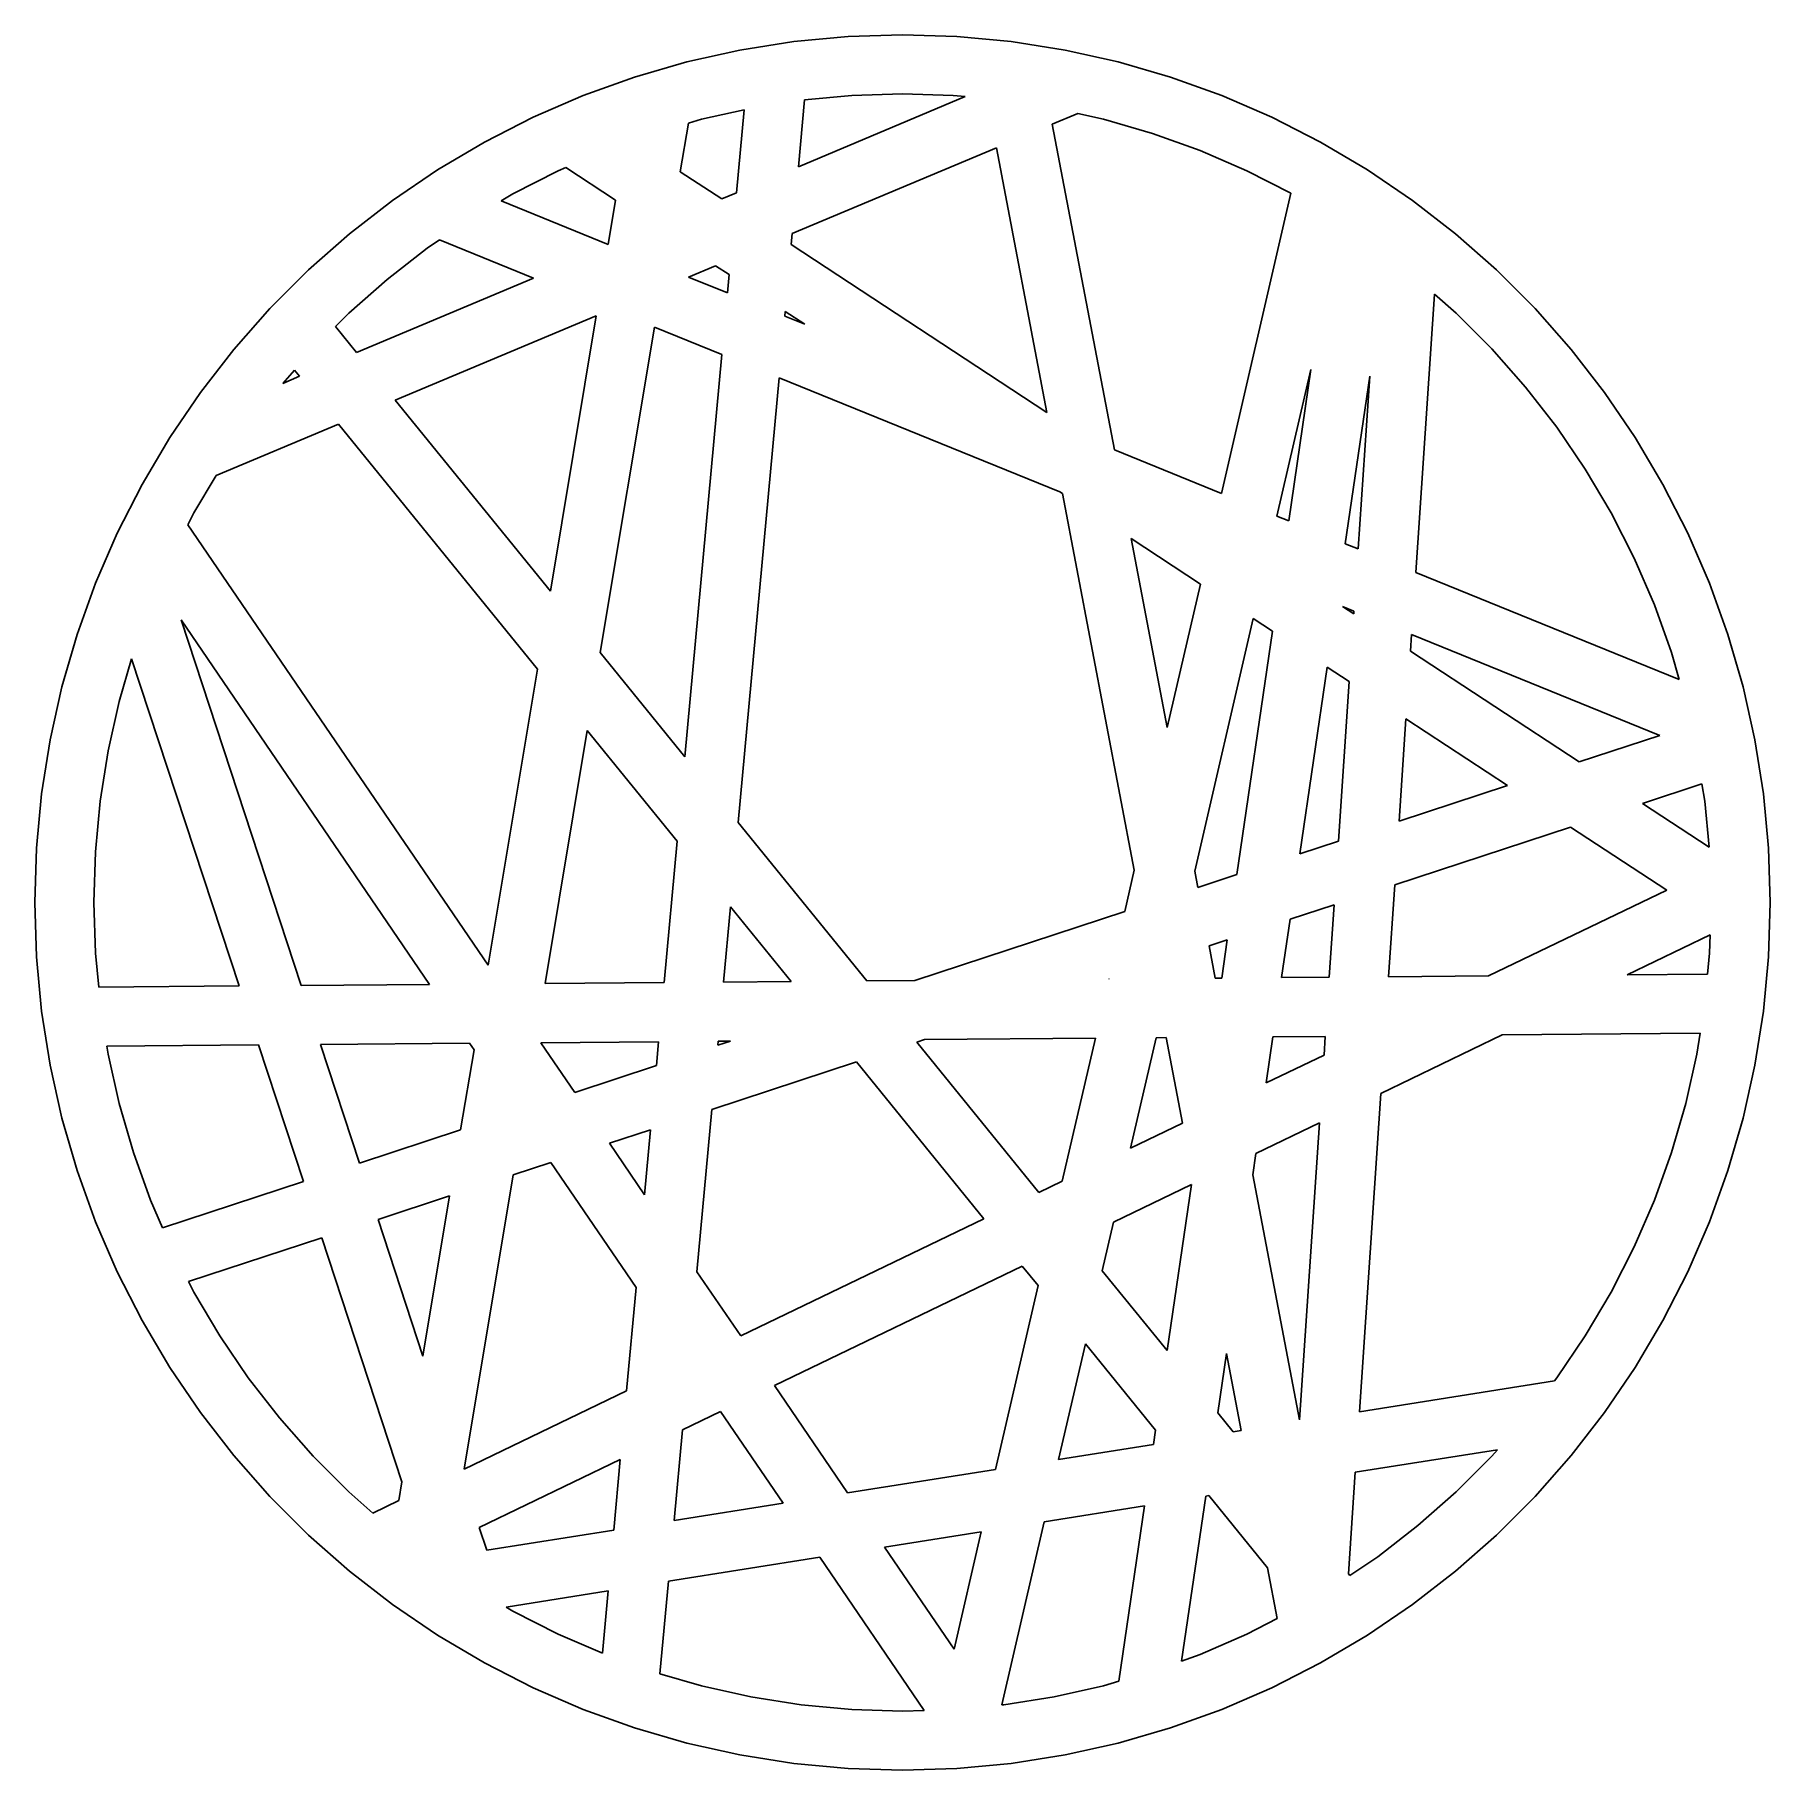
# Model space of a CAD drawing. Header units: metres. Extents: x -44 to 44, y -44 to 44.
import ezdxf

# ---------------------------------------------------------------- set-up
doc = ezdxf.new("R2010")
doc.units = ezdxf.units.M

msp = doc.modelspace()

# ---------------------------------------------------------------- linework, layer by layer
for p, q in [((0, 44), (-2.76277, 43.9132)), ((2.76277, 43.9132), (0, 44)), ((-8.24477, 43.2206), (-10.9424, 42.6176)), ((-5.51465, 43.653), (-8.24477, 43.2206)), ((-2.76277, 43.9132), (-5.51465, 43.653)), ((5.51465, 43.653), (2.76277, 43.9132)), ((8.24477, 43.2206), (5.51465, 43.653)), ((10.9424, 42.6176), (8.24477, 43.2206)), ((-10.9424, 42.6176), (-13.5967, 41.8465)), ((13.5967, 41.8465), (10.9424, 42.6176)), ((-13.5967, 41.8465), (-16.1975, 40.9102)), ((16.1975, 40.9102), (13.5967, 41.8465)), ((-16.1975, 40.9102), (-18.7343, 39.8124)), ((3.18481, 40.8614), (-5.27646, 37.3069)), ((-5.27646, 37.3069), (-4.96536, 40.6931)), ((-4.96536, 40.6931), (-2.5744, 40.9191)), ((-2.5744, 40.9191), (0, 41)), ((0, 41), (2.5744, 40.9191)), ((2.5744, 40.9191), (3.18481, 40.8614)), ((18.7343, 39.8124), (16.1975, 40.9102)), ((-18.7343, 39.8124), (-21.1972, 38.5575)), ((-10.8555, 39.5204), (-10.1963, 39.7119)), ((-10.1963, 39.7119), (-8.02351, 40.1976)), ((-8.02351, 40.1976), (-8.41002, 35.9905)), ((7.58821, 39.4572), (8.88965, 40.004)), ((8.88965, 40.004), (10.1963, 39.7119)), ((10.1963, 39.7119), (12.6697, 38.9933)), ((21.1972, 38.5575), (18.7343, 39.8124)), ((-11.2672, 37.0496), (-10.8555, 39.5204)), ((10.7408, 22.944), (7.58821, 39.4572)), ((12.6697, 38.9933), (15.0931, 38.1208)), ((-21.1972, 38.5575), (-23.5764, 37.1504)), ((-5.5874, 33.9223), (4.76079, 38.2695)), ((4.76079, 38.2695), (7.32333, 24.8467)), ((15.0931, 38.1208), (17.4569, 37.0979)), ((23.5764, 37.1504), (21.1972, 38.5575)), ((-23.5764, 37.1504), (-25.8625, 35.5967)), ((-19.7519, 35.9286), (-17.4569, 37.0979)), ((-17.4569, 37.0979), (-17.0657, 37.2672)), ((-17.0657, 37.2672), (-14.5477, 35.6144)), ((-9.16835, 35.6719), (-11.2672, 37.0496)), ((17.4569, 37.0979), (19.6932, 35.9585)), ((25.8625, 35.5967), (23.5764, 37.1504)), ((-25.8625, 35.5967), (-28.0466, 33.9026)), ((-20.3573, 35.5705), (-19.7519, 35.9286)), ((-14.9227, 33.364), (-20.3573, 35.5705)), ((-14.5477, 35.6144), (-14.9227, 33.364)), ((-8.41002, 35.9905), (-9.16835, 35.6719)), ((19.6932, 35.9585), (16.171, 20.7392)), ((28.0466, 33.9026), (25.8625, 35.5967)), ((-28.0466, 33.9026), (-30.1201, 32.0746)), ((-24.0992, 33.1697), (-23.4707, 33.5968)), ((-23.4707, 33.5968), (-18.7096, 31.6637)), ((-5.63947, 33.3555), (-5.5874, 33.9223)), ((30.1201, 32.0746), (28.0466, 33.9026)), ((-26.1344, 31.591), (-24.0992, 33.1697)), ((7.32333, 24.8467), (-5.63947, 33.3555)), ((-30.1201, 32.0746), (-32.0746, 30.1201)), ((-10.8514, 31.7109), (-9.47917, 32.2874)), ((-8.87685, 30.9092), (-10.8514, 31.7109)), ((-9.47917, 32.2874), (-8.79169, 31.8361)), ((-8.79169, 31.8361), (-8.87685, 30.9092)), ((32.0746, 30.1201), (30.1201, 32.0746)), ((-28.0664, 29.8877), (-26.1344, 31.591)), ((-18.7096, 31.6637), (-27.6881, 27.8919)), ((26.026, 16.7378), (26.9752, 30.8498)), ((26.9752, 30.8498), (28.0664, 29.8877)), ((-32.0746, 30.1201), (-33.9026, 28.0466)), ((-5.97255, 29.73), (-5.95039, 29.9711)), ((-5.95039, 29.9711), (-4.95157, 29.3154)), ((33.9026, 28.0466), (32.0746, 30.1201)), ((-28.7522, 29.2019), (-28.0664, 29.8877)), ((-27.6881, 27.8919), (-28.7522, 29.2019)), ((-25.7175, 25.4658), (-15.5254, 29.7474)), ((-15.5254, 29.7474), (-17.8525, 15.7831)), ((-15.3289, 12.6762), (-12.5795, 29.1747)), ((-12.5795, 29.1747), (-9.16362, 27.7878)), ((-4.95157, 29.3154), (-5.97255, 29.73)), ((28.0664, 29.8877), (29.8877, 28.0664)), ((-33.9026, 28.0466), (-35.5967, 25.8625)), ((-9.16362, 27.7878), (-11.0373, 7.39273)), ((29.8877, 28.0664), (31.591, 26.1344)), ((35.5967, 25.8625), (33.9026, 28.0466)), ((-31.4259, 26.3217), (-30.8283, 26.9996)), ((-30.5698, 26.6813), (-31.4259, 26.3217)), ((-30.8283, 26.9996), (-30.5698, 26.6813)), ((-8.33081, 4.06067), (-6.25931, 26.6086)), ((-6.25931, 26.6086), (7.9801, 20.827)), ((18.9858, 19.5963), (20.7067, 27.0322)), ((20.7067, 27.0322), (19.5822, 19.3541)), ((22.444, 18.1922), (23.6886, 26.6903)), ((23.6886, 26.6903), (23.0991, 17.9262)), ((-35.5967, 25.8625), (-37.1504, 23.5764)), ((31.591, 26.1344), (33.1697, 24.0992)), ((37.1504, 23.5764), (35.5967, 25.8625)), ((-17.8525, 15.7831), (-25.7175, 25.4658)), ((-34.8078, 21.647), (-28.5991, 24.2552)), ((-28.5991, 24.2552), (-18.5105, 11.8348)), ((33.1697, 24.0992), (34.6174, 21.9689)), ((-37.1504, 23.5764), (-38.5575, 21.1972)), ((16.171, 20.7392), (10.7408, 22.944)), ((38.5575, 21.1972), (37.1504, 23.5764)), ((-38.5575, 21.1972), (-39.8124, 18.7343)), ((-35.9286, 19.7519), (-34.8078, 21.647)), ((34.6174, 21.9689), (35.9286, 19.7519)), ((39.8124, 18.7343), (38.5575, 21.1972)), ((7.9801, 20.827), (8.10658, 20.744)), ((8.10658, 20.744), (11.7524, 1.64676)), ((-36.2328, 19.1548), (-35.9286, 19.7519)), ((19.5822, 19.3541), (18.9858, 19.5963)), ((35.9286, 19.7519), (37.0979, 17.4569)), ((-39.8124, 18.7343), (-40.9102, 16.1975)), ((-21.0129, -3.18153), (-36.2328, 19.1548)), ((40.9102, 16.1975), (39.8124, 18.7343)), ((11.5983, 18.452), (15.1084, 16.1479)), ((13.426, 8.87831), (11.5983, 18.452)), ((23.0991, 17.9262), (22.444, 18.1922)), ((39.3876, 11.3127), (26.026, 16.7378)), ((37.0979, 17.4569), (38.1208, 15.0931)), ((-40.9102, 16.1975), (-41.8465, 13.5967)), ((15.1084, 16.1479), (13.426, 8.87831)), ((41.8465, 13.5967), (40.9102, 16.1975)), ((22.3125, 15.0077), (22.8871, 14.7744)), ((22.8778, 14.6366), (22.3125, 15.0077)), ((38.1208, 15.0931), (38.9933, 12.6697)), ((-36.5812, 14.3385), (-23.9812, -4.15288)), ((-30.4882, -4.20537), (-36.5812, 14.3385)), ((14.818, 1.5873), (17.7816, 14.3932)), ((17.7816, 14.3932), (18.7615, 13.7501)), ((22.8871, 14.7744), (22.8778, 14.6366)), ((-41.8465, 13.5967), (-42.6176, 10.9424)), ((18.7615, 13.7501), (16.9554, 1.41849)), ((25.7575, 12.7464), (25.814, 13.586)), ((25.814, 13.586), (38.4041, 8.47412)), ((42.6176, 10.9424), (41.8465, 13.5967)), ((-39.7119, 10.1963), (-39.0859, 12.351)), ((-39.0859, 12.351), (-33.6376, -4.23076)), ((-11.0373, 7.39273), (-15.3289, 12.6762)), ((34.3152, 7.12906), (25.7575, 12.7464)), ((38.9933, 12.6697), (39.3876, 11.3127)), ((-18.5105, 11.8348), (-21.0129, -3.18153)), ((20.1409, 2.46635), (21.5275, 11.9344)), ((21.5275, 11.9344), (22.6467, 11.1998)), ((-42.6176, 10.9424), (-43.2206, 8.24477)), ((22.6467, 11.1998), (22.1026, 3.11168)), ((43.2206, 8.24477), (42.6176, 10.9424)), ((-40.2738, 7.68263), (-39.7119, 10.1963)), ((25.1775, 4.12315), (25.5263, 9.30957)), ((25.5263, 9.30957), (30.6733, 5.93105)), ((-43.2206, 8.24477), (-43.653, 5.51465)), ((-18.1255, -4.10565), (-15.9869, 8.72797)), ((-15.9869, 8.72797), (-11.4301, 3.11797)), ((38.4041, 8.47412), (34.3152, 7.12906)), ((43.653, 5.51465), (43.2206, 8.24477)), ((-40.6767, 5.13866), (-40.2738, 7.68263)), ((-43.653, 5.51465), (-43.9132, 2.76277)), ((30.6733, 5.93105), (25.1775, 4.12315)), ((37.5203, 5.02522), (40.5375, 6.01775)), ((40.5375, 6.01775), (40.6767, 5.13866)), ((43.9132, 2.76277), (43.653, 5.51465)), ((-40.9191, 2.5744), (-40.6767, 5.13866)), ((40.8969, 2.80876), (37.5203, 5.02522)), ((40.6767, 5.13866), (40.8969, 2.80876)), ((-1.80449, -3.97403), (-8.33081, 4.06067)), ((24.9602, 0.89354), (33.8784, 3.82721)), ((33.8784, 3.82721), (38.7475, 0.63113)), ((-43.9132, 2.76277), (-44, 0)), ((-11.4301, 3.11797), (-12.0892, -4.05698)), ((22.1026, 3.11168), (20.1409, 2.46635)), ((44, 0), (43.9132, 2.76277)), ((-41, 0), (-40.9191, 2.5744)), ((11.7524, 1.64676), (11.2665, -0.45291)), ((14.9746, 0.76688), (14.818, 1.5873)), ((16.9554, 1.41849), (14.9746, 0.76688)), ((24.6472, -3.76068), (24.9602, 0.89354)), ((-44, 0), (-43.9132, -2.76277)), ((-40.9191, -2.5744), (-41, 0)), ((38.7475, 0.63113), (29.7117, -3.71983)), ((43.9132, -2.76277), (44, 0)), ((-9.07436, -4.03265), (-8.72354, -0.21408)), ((-8.72354, -0.21408), (-5.6443, -4.00499)), ((11.2665, -0.45291), (0.62206, -3.95445)), ((19.2225, -3.80444), (19.655, -0.85164)), ((19.655, -0.85164), (21.8854, -0.11793)), ((21.8854, -0.11793), (21.6388, -3.78494)), ((36.7443, -3.66312), (40.9485, -1.63869)), ((40.9485, -1.63869), (40.9191, -2.5744)), ((-40.7571, -4.28818), (-40.9191, -2.5744)), ((15.5419, -2.20467), (16.4695, -1.89952)), ((15.8525, -3.83162), (15.5419, -2.20467)), ((16.4695, -1.89952), (16.1869, -3.82892)), ((40.9191, -2.5744), (40.8193, -3.63025)), ((-43.9132, -2.76277), (-43.653, -5.51465)), ((43.653, -5.51465), (43.9132, -2.76277)), ((-33.6376, -4.23076), (-40.7571, -4.28818)), ((-23.9812, -4.15288), (-30.4882, -4.20537)), ((-12.0892, -4.05698), (-18.1255, -4.10565)), ((-5.6443, -4.00499), (-9.07436, -4.03265)), ((0.62206, -3.95445), (-1.80449, -3.97403)), ((10.4639, -3.87508), (10.4754, -3.87131)), ((10.4745, -3.87498), (10.4639, -3.87508)), ((10.4754, -3.87131), (10.4745, -3.87498)), ((16.1869, -3.82892), (15.8525, -3.83162)), ((21.6388, -3.78494), (19.2225, -3.80444)), ((29.7117, -3.71983), (24.6472, -3.76068)), ((40.8193, -3.63025), (36.7443, -3.66312)), ((-43.653, -5.51465), (-43.2206, -8.24477)), ((43.2206, -8.24477), (43.653, -5.51465)), ((-8.72725, -7.02994), (-9.36911, -7.24109)), ((-9.36911, -7.24109), (-9.35017, -7.03497)), ((-9.35017, -7.03497), (-8.72725, -7.02994)), ((0.71898, -7.08072), (1.11464, -6.95056)), ((1.11464, -6.95056), (9.77893, -6.88069)), ((9.77893, -6.88069), (8.10231, -14.1253)), ((11.5678, -12.4566), (12.864, -6.8558)), ((12.864, -6.8558), (13.3749, -6.85168)), ((13.3749, -6.85168), (14.2027, -11.1878)), ((18.44, -9.14742), (18.7826, -6.80807)), ((18.7826, -6.80807), (21.4369, -6.78667)), ((21.4369, -6.78667), (21.3731, -7.73508)), ((24.249, -9.67992), (30.4078, -6.71431)), ((30.4078, -6.71431), (40.44, -6.63341)), ((40.44, -6.63341), (40.2738, -7.68263)), ((-40.3368, -7.28487), (-32.6545, -7.22292)), ((-40.2738, -7.68263), (-40.3368, -7.28487)), ((-39.7119, -10.1963), (-40.2738, -7.68263)), ((-32.6545, -7.22292), (-30.3778, -14.152)), ((-29.505, -7.19753), (-21.9482, -7.13657)), ((-27.528, -13.2145), (-29.505, -7.19753)), ((-21.7262, -7.46228), (-22.4039, -11.5289)), ((-21.9482, -7.13657), (-21.7262, -7.46228)), ((-18.3378, -7.10745), (-12.3651, -7.05928)), ((-16.6212, -9.62668), (-18.3378, -7.10745)), ((-12.3651, -7.05928), (-12.4756, -8.26299)), ((6.90811, -14.7003), (0.71898, -7.08072)), ((21.3731, -7.73508), (18.44, -9.14742)), ((40.2738, -7.68263), (39.7119, -10.1963)), ((-43.2206, -8.24477), (-42.6176, -10.9424)), ((-12.4756, -8.26299), (-16.6212, -9.62668)), ((-9.66829, -10.4977), (-2.33104, -8.08403)), ((-2.33104, -8.08403), (4.12982, -16.0381)), ((42.6176, -10.9424), (43.2206, -8.24477)), ((23.1634, -25.8198), (24.249, -9.67992)), ((-38.9933, -12.6697), (-39.7119, -10.1963)), ((-10.4238, -18.7217), (-9.66829, -10.4977)), ((39.7119, -10.1963), (38.9933, -12.6697)), ((-42.6176, -10.9424), (-41.8465, -13.5967)), ((14.2027, -11.1878), (11.5678, -12.4566)), ((17.9154, -12.7297), (21.1416, -11.1762)), ((21.1416, -11.1762), (20.1289, -26.2319)), ((41.8465, -13.5967), (42.6176, -10.9424)), ((-22.4039, -11.5289), (-27.528, -13.2145)), ((-14.8633, -12.2066), (-12.7748, -11.5196)), ((-13.0786, -14.8258), (-14.8633, -12.2066)), ((-12.7748, -11.5196), (-13.0786, -14.8258)), ((-38.1208, -15.0931), (-38.9933, -12.6697)), ((-19.743, -13.8118), (-17.8288, -13.1821)), ((-17.8288, -13.1821), (-13.5099, -19.5204)), ((17.7573, -13.8091), (17.9154, -12.7297)), ((38.9933, -12.6697), (38.1208, -15.0931)), ((-41.8465, -13.5967), (-40.9102, -16.1975)), ((-22.2291, -28.7307), (-19.743, -13.8118)), ((20.1289, -26.2319), (17.7573, -13.8091)), ((40.9102, -16.1975), (41.8465, -13.5967)), ((-30.3778, -14.152), (-37.5125, -16.499)), ((-26.5915, -16.0646), (-22.9607, -14.8703)), ((-22.9607, -14.8703), (-24.3146, -22.9944)), ((8.10231, -14.1253), (6.90811, -14.7003)), ((10.7006, -16.2038), (14.6533, -14.3005)), ((14.6533, -14.3005), (13.4206, -22.7179)), ((-37.5125, -16.499), (-38.1208, -15.0931)), ((38.1208, -15.0931), (37.0979, -17.4569)), ((-40.9102, -16.1975), (-39.8124, -18.7343)), ((-24.3146, -22.9944), (-26.5915, -16.0646)), ((4.12982, -16.0381), (-8.2052, -21.9778)), ((10.1304, -18.6674), (10.7006, -16.2038)), ((39.8124, -18.7343), (40.9102, -16.1975)), ((-36.1973, -19.2245), (-29.4413, -17.0021)), ((-29.4413, -17.0021), (-25.3772, -29.371)), ((37.0979, -17.4569), (35.9286, -19.7519)), ((-6.49689, -24.4849), (6.07399, -18.4317)), ((6.07399, -18.4317), (6.87692, -19.4202)), ((-39.8124, -18.7343), (-38.5575, -21.1972)), ((-35.9286, -19.7519), (-36.1973, -19.2245)), ((-8.2052, -21.9778), (-10.4238, -18.7217)), ((13.4206, -22.7179), (10.1304, -18.6674)), ((38.5575, -21.1972), (39.8124, -18.7343)), ((-34.6174, -21.9689), (-35.9286, -19.7519)), ((-13.5099, -19.5204), (-13.9916, -24.7641)), ((6.87692, -19.4202), (4.71808, -28.7484)), ((35.9286, -19.7519), (34.6174, -21.9689)), ((-38.5575, -21.1972), (-37.1504, -23.5764)), ((-33.1697, -24.0992), (-34.6174, -21.9689)), ((34.6174, -21.9689), (33.1697, -24.0992)), ((37.1504, -23.5764), (38.5575, -21.1972)), ((7.91484, -28.2408), (9.27341, -22.3705)), ((9.27341, -22.3705), (12.8301, -26.7493)), ((15.9894, -25.8805), (16.4314, -22.8622)), ((16.4314, -22.8622), (17.1775, -26.7702)), ((-37.1504, -23.5764), (-35.5967, -25.8625)), ((35.5967, -25.8625), (37.1504, -23.5764)), ((-31.591, -26.1344), (-33.1697, -24.0992)), ((-2.78047, -29.939), (-6.49689, -24.4849)), ((33.0531, -24.2495), (23.1634, -25.8198)), ((33.1697, -24.0992), (33.0531, -24.2495)), ((-13.9916, -24.7641), (-22.2291, -28.7307)), ((-35.5967, -25.8625), (-33.9026, -28.0466)), ((-29.8877, -28.0664), (-31.591, -26.1344)), ((-11.1596, -26.7301), (-9.23029, -25.8011)), ((-9.23029, -25.8011), (-6.0563, -30.4591)), ((16.7652, -26.8356), (15.9894, -25.8805)), ((33.9026, -28.0466), (35.5967, -25.8625)), ((-11.5828, -31.3366), (-11.1596, -26.7301)), ((12.8301, -26.7493), (12.7235, -27.4774)), ((17.1775, -26.7702), (16.7652, -26.8356)), ((-33.9026, -28.0466), (-32.0746, -30.1201)), ((-28.0664, -29.8877), (-29.8877, -28.0664)), ((12.7235, -27.4774), (7.91484, -28.2408)), ((22.9569, -28.8901), (30.1714, -27.7447)), ((29.8877, -28.0664), (28.0664, -29.8877)), ((30.1714, -27.7447), (29.8877, -28.0664)), ((32.0746, -30.1201), (33.9026, -28.0466)), ((-21.4578, -31.6889), (-14.3117, -28.2479)), ((-14.3117, -28.2479), (-14.64, -31.822)), ((4.71808, -28.7484), (-2.78047, -29.939)), ((22.611, -34.0325), (22.9569, -28.8901)), ((-26.8532, -30.9573), (-28.0664, -29.8877)), ((-25.3772, -29.371), (-25.5358, -30.3229)), ((28.0664, -29.8877), (26.1344, -31.591)), ((-32.0746, -30.1201), (-30.1201, -32.0746)), ((-25.5358, -30.3229), (-26.8532, -30.9573)), ((-6.0563, -30.4591), (-11.5828, -31.3366)), ((7.18503, -31.3943), (12.2681, -30.5872)), ((12.2681, -30.5872), (10.9644, -39.4887)), ((14.1468, -38.4615), (15.3722, -30.0944)), ((15.3722, -30.0944), (15.5273, -30.0698)), ((15.5273, -30.0698), (18.508, -33.7395)), ((30.1201, -32.0746), (32.0746, -30.1201)), ((5.03452, -40.6865), (7.18503, -31.3943)), ((26.1344, -31.591), (24.0992, -33.1697)), ((-30.1201, -32.0746), (-28.0466, -33.9026)), ((-21.0782, -32.8442), (-21.4578, -31.6889)), ((-14.64, -31.822), (-21.0782, -32.8442)), ((-0.91273, -32.68), (3.98827, -31.9019)), ((3.98827, -31.9019), (2.61128, -37.8518)), ((28.0466, -33.9026), (30.1201, -32.0746)), ((-11.866, -34.4191), (-4.18858, -33.2001)), ((-4.18858, -33.2001), (1.10258, -40.9653)), ((2.61128, -37.8518), (-0.91273, -32.68)), ((24.0992, -33.1697), (22.6888, -34.1282)), ((-28.0466, -33.9026), (-25.8625, -35.5967)), ((18.508, -33.7395), (18.9992, -36.3121)), ((22.6888, -34.1282), (22.611, -34.0325)), ((25.8625, -35.5967), (28.0466, -33.9026)), ((-20.095, -35.7257), (-14.9232, -34.9045)), ((-14.9232, -34.9045), (-15.2139, -38.0686)), ((-12.2962, -39.1018), (-11.866, -34.4191)), ((-25.8625, -35.5967), (-23.5764, -37.1504)), ((-19.7519, -35.9286), (-20.095, -35.7257)), ((-17.4569, -37.0979), (-19.7519, -35.9286)), ((23.5764, -37.1504), (25.8625, -35.5967)), ((18.9992, -36.3121), (17.4569, -37.0979)), ((-23.5764, -37.1504), (-21.1972, -38.5575)), ((-15.2139, -38.0686), (-17.4569, -37.0979)), ((17.4569, -37.0979), (15.0931, -38.1208)), ((21.1972, -38.5575), (23.5764, -37.1504)), ((-21.1972, -38.5575), (-18.7343, -39.8124)), ((15.0931, -38.1208), (14.1468, -38.4615)), ((18.7343, -39.8124), (21.1972, -38.5575)), ((-10.1963, -39.7119), (-12.2962, -39.1018)), ((10.9644, -39.4887), (10.1963, -39.7119)), ((-18.7343, -39.8124), (-16.1975, -40.9102)), ((-7.68263, -40.2738), (-10.1963, -39.7119)), ((-5.13866, -40.6767), (-7.68263, -40.2738)), ((7.68263, -40.2738), (5.13866, -40.6767)), ((10.1963, -39.7119), (7.68263, -40.2738)), ((16.1975, -40.9102), (18.7343, -39.8124)), ((-16.1975, -40.9102), (-13.5967, -41.8465)), ((-2.5744, -40.9191), (-5.13866, -40.6767)), ((0, -41), (-2.5744, -40.9191)), ((1.10258, -40.9653), (0, -41)), ((5.13866, -40.6767), (5.03452, -40.6865)), ((13.5967, -41.8465), (16.1975, -40.9102)), ((-13.5967, -41.8465), (-10.9424, -42.6176)), ((10.9424, -42.6176), (13.5967, -41.8465)), ((-10.9424, -42.6176), (-8.24477, -43.2206)), ((8.24477, -43.2206), (10.9424, -42.6176)), ((-8.24477, -43.2206), (-5.51465, -43.653)), ((-5.51465, -43.653), (-2.76277, -43.9132)), ((-2.76277, -43.9132), (0, -44)), ((0, -44), (2.76277, -43.9132)), ((2.76277, -43.9132), (5.51465, -43.653)), ((5.51465, -43.653), (8.24477, -43.2206))]:
    msp.add_line(p, q)

doc.saveas('drawing.dxf')
